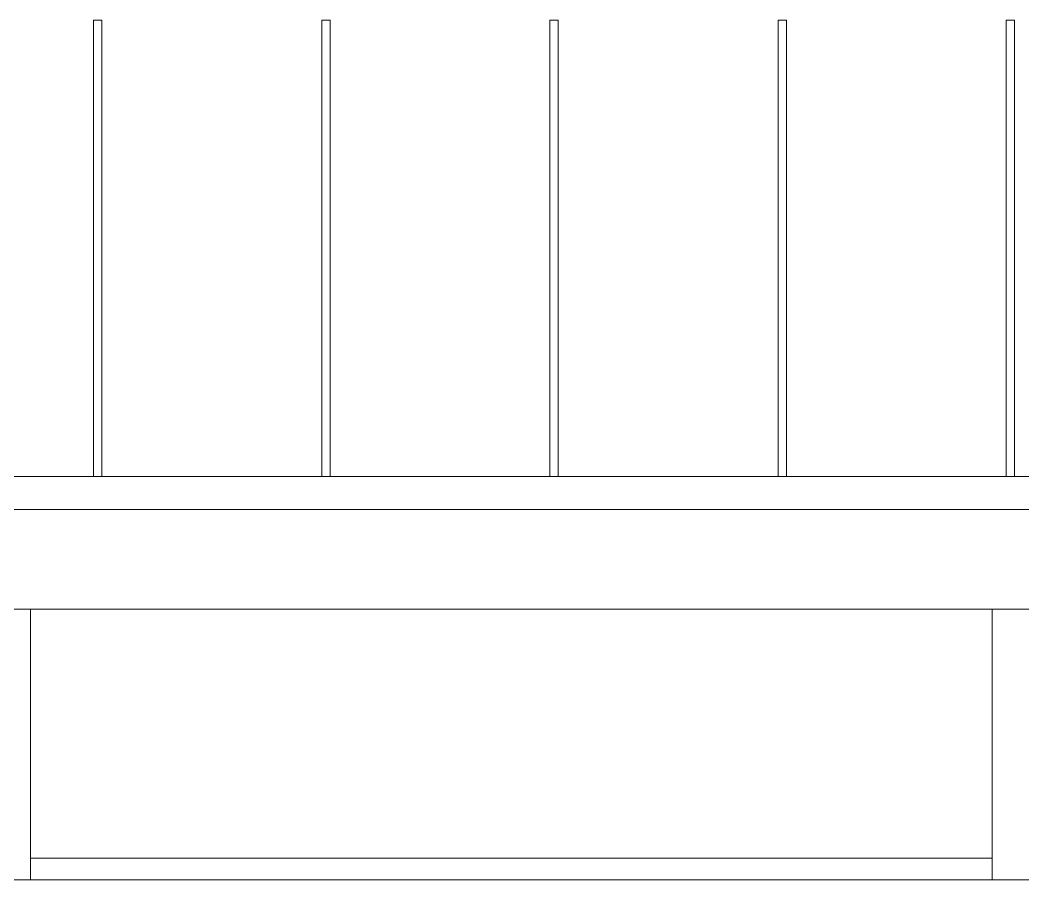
# Model space of a CAD drawing. Header units: metres. Extents: x -55 to 263, y -124 to 62.
# Drawn here: x 24.56 to 36.65, y 15.48 to 25.84 of the extents above; entities that cross this region are included whole.
import ezdxf

# ---------------------------------------------------------------- set-up
doc = ezdxf.new("R2010")
doc.units = ezdxf.units.M
for name, color, linetype, lineweight in [('0-1', 7, 'Continuous', 5), ('45ESTAC-1', 53, 'Continuous', 5), ('46BANQ-1', 53, 'Continuous', 5), ('53BAPS-1', 53, 'Continuous', 5), ('70LINEA-1', 254, 'Continuous', 5)]:
    doc.layers.add(name, color=color, linetype=linetype, lineweight=lineweight)

# ---------------------------------------------------------------- blocks, each defined once
blk = doc.blocks.new('Parking Lot - Single - Single-V288-A1 _ A250')
at = {"layer": '70LINEA-1'}
for p, q in [((39.195, 25.84), (39.195, 20.34)), ((39.295, 25.84), (39.195, 25.84)), ((39.195, 25.84), (39.195, 25.84)), ((39.295, 20.34), (39.295, 25.84)), ((36.495, 20.34), (39.245, 20.34)), ((39.195, 20.34), (39.295, 20.34)), ((39.295, 20.34), (39.195, 20.34)), ((39.195, 20.34), (39.195, 20.34)), ((39.295, 20.34), (39.295, 20.34))]:
    blk.add_line(p, q, dxfattribs=at)
blk = doc.blocks.new('Parking Lot - Single - Single-V289-A1 _ A250')
at = {"layer": '70LINEA-1'}
for p, q in [((28.195, 25.84), (28.195, 20.34)), ((28.295, 25.84), (28.195, 25.84)), ((28.195, 25.84), (28.195, 25.84)), ((28.295, 20.34), (28.295, 25.84)), ((25.495, 20.34), (28.245, 20.34)), ((28.195, 20.34), (28.295, 20.34)), ((28.295, 20.34), (28.195, 20.34)), ((28.195, 20.34), (28.195, 20.34)), ((28.295, 20.34), (28.295, 20.34))]:
    blk.add_line(p, q, dxfattribs=at)
blk = doc.blocks.new('22011_AR_rvt-1-A1 _ A250')
at = {"layer": '46BANQ-1'}
for p, q in [((24.684, 18.74), (28.045, 18.74)), ((24.684, 15.74), (24.684, 18.74)), ((28.045, 18.74), (28.345, 18.74)), ((28.345, 18.74), (36.276, 18.74)), ((36.276, 18.74), (36.276, 15.74)), ((24.684, 15.74), (36.276, 15.74)), ((24.684, 15.476), (24.684, 15.74)), ((36.276, 15.74), (24.684, 15.74)), ((36.276, 15.74), (36.276, 15.476))]:
    blk.add_line(p, q, dxfattribs=at)
at = {"layer": '53BAPS-1'}
blk.add_line((0.339, 15.476), (182.541, 15.476), dxfattribs=at)
at = {"layer": '70LINEA-1'}
for p, q in [((30.172, 20.34), (20.172, 20.34)), ((40.172, 20.34), (30.172, 20.34)), ((0.646, 19.94), (28.045, 19.94)), ((28.045, 19.94), (28.345, 19.94)), ((28.345, 19.94), (90.276, 19.94)), ((28.045, 18.74), (14.11, 18.74)), ((28.345, 18.74), (28.045, 18.74)), ((52.699, 18.74), (28.345, 18.74))]:
    blk.add_line(p, q, dxfattribs=at)
at = {"layer": '45ESTAC-1'}
for name, p in [('Parking Lot - Single - Single-V289-A1 _ A250', (-2.75, 0)), ('Parking Lot - Single - Single-V289-A1 _ A250', (0, 0)), ('Parking Lot - Single - Single-V288-A1 _ A250', (-8.25, 0)), ('Parking Lot - Single - Single-V288-A1 _ A250', (-5.5, 0)), ('Parking Lot - Single - Single-V288-A1 _ A250', (-2.75, 0)), ('Parking Lot - Single - Single-V288-A1 _ A250', (0, 0))]:
    blk.add_blockref(name, p, dxfattribs=at)

msp = doc.modelspace()

# ---------------------------------------------------------------- block references
at = {"layer": '0-1'}
msp.add_blockref('22011_AR_rvt-1-A1 _ A250', (0, 0), dxfattribs=at)

doc.saveas('drawing.dxf')
